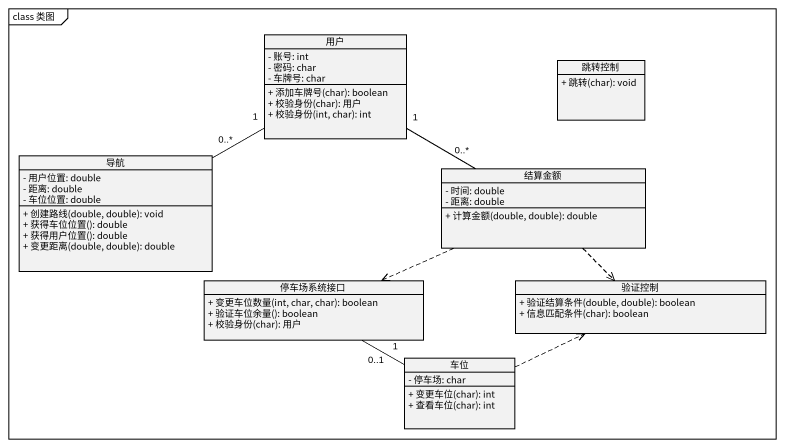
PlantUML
@startuml
mainframe class 类图
hide circle
hide empty members
skinparam classAttributeIconSize 0
class 用户 {
  - 账号: int
  - 密码: char
  - 车牌号: char
  + 添加车牌号(char): boolean
  + 校验身份(char): 用户
  + 校验身份(int, char): int
}
class 跳转控制 {
  + 跳转(char): void
}
class 导航 {
  - 用户位置: double
  - 距离: double
  - 车位位置: double
  + 创建路线(double, double): void
  + 获得车位位置(): double
  + 获得用户位置(): double
  + 变更距离(double, double): double
}
class 结算金额 {
  - 时间: double
  - 距离: double
  + 计算金额(double, double): double
}
class 停车场系统接口 {
  + 变更车位数量(int, char, char): boolean
  + 验证车位余量(): boolean
  + 校验身份(char): 用户
}
class 验证控制 {
  + 验证结算条件(double, double): boolean
  + 信息匹配条件(char): boolean
}
class 车位 {
  - 停车场: char
  + 变更车位(char): int
  + 查看车位(char): int
}
用户 "1" -left- "0..*" 导航
用户 "1" -right- "0..*" 结算金额
结算金额 .left.> 停车场系统接口
结算金额 ..> 验证控制
车位 "1" -left- "0..1" 停车场系统接口
车位 .right.> 验证控制
@enduml
